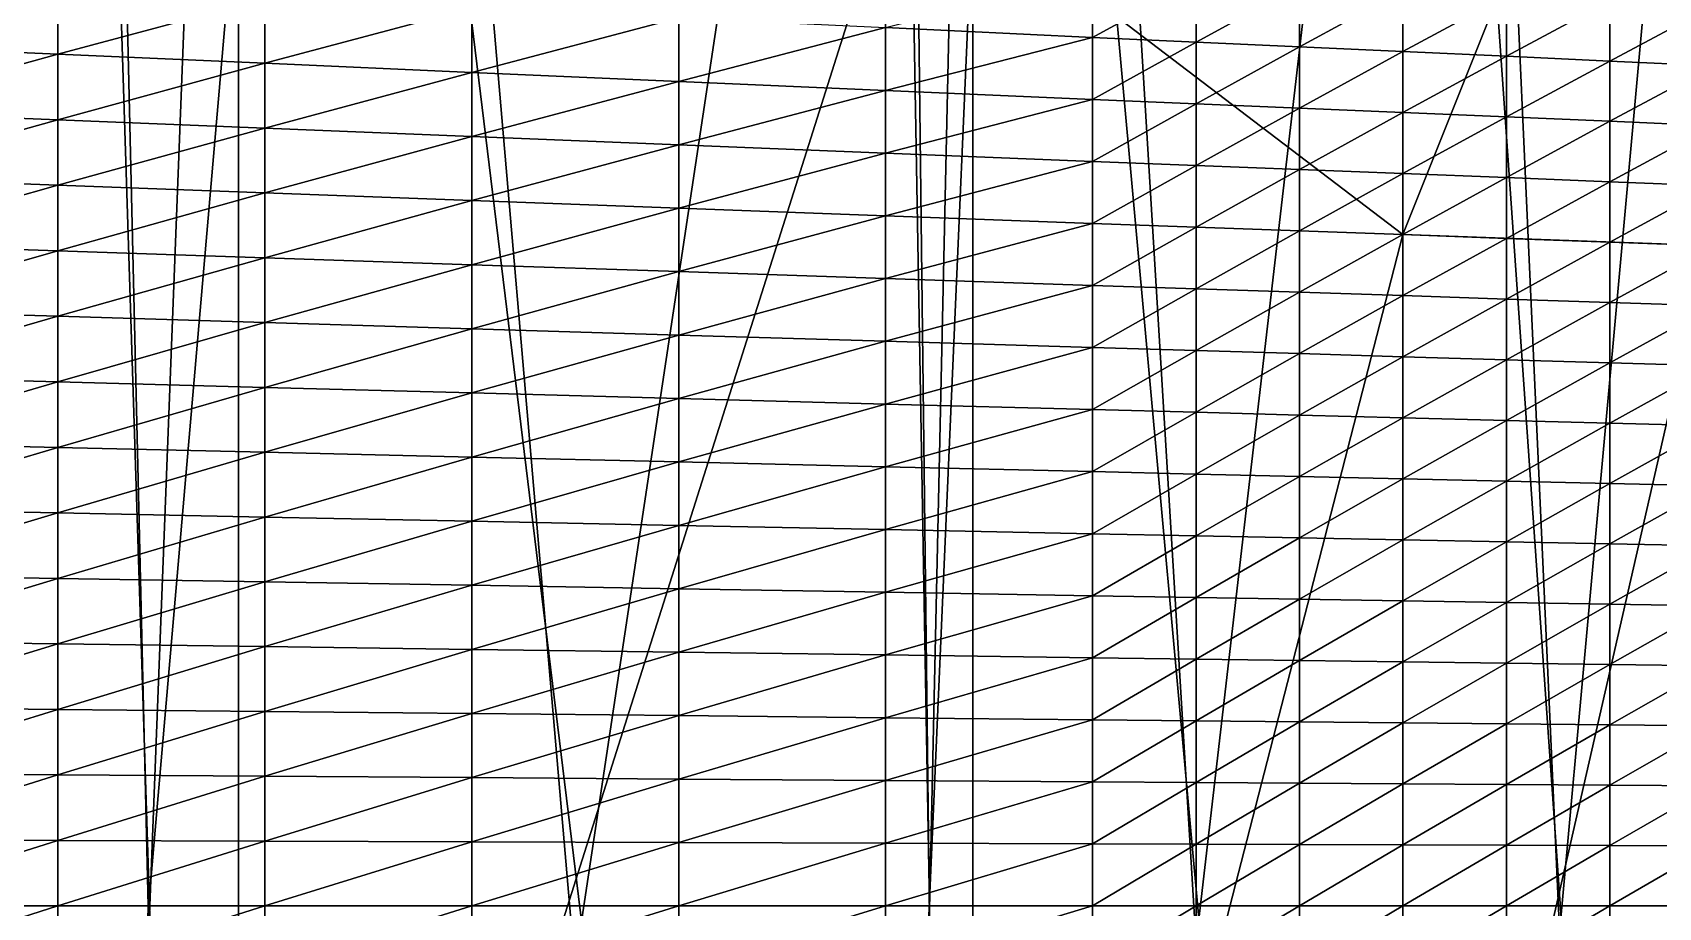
# Model space of a CAD drawing. Header units: metres. Extents: x -3 to 177, y -14 to 14.
# Drawn here: x 160.647 to 164.87, y -0.004 to 2.268 of the extents above; entities that cross this region are included whole.
import ezdxf

# ---------------------------------------------------------------- set-up
doc = ezdxf.new("R2010")
doc.units = ezdxf.units.M
for name, color, linetype, true_color in [('DB_1', 7, 'Continuous', 0x99866a), ('HOLD_1', 7, 'Continuous', 0xe6b85c), ('HULL', 7, 'Continuous', 0x528ba5)]:
    doc.layers.add(name, color=color, linetype=linetype, true_color=true_color)

msp = doc.modelspace()

# ---------------------------------------------------------------- linework, layer by layer
at = {"layer": 'DB_1'}
for points in [[(159.2748, 8.2029, 1.75), (159.2748, -8.2029, 1.75), (160.7125, -7.4801, 1.75)], [(159.2748, 8.2029, 1.75), (160.7125, -7.4801, 1.75), (160.7125, 7.4801, 1.75)], [(160.7125, 7.4801, 1.75), (160.7125, -7.4801, 1.75), (161.1818, -7.2574, 1.75)], [(160.7125, 7.4801, 1.75), (161.1818, -7.2574, 1.75), (161.1818, 7.2574, 1.75)], [(161.1818, 7.2574, 1.75), (161.1818, -7.2574, 1.75), (162.8625, -6.5052, 1.75)], [(161.1818, 7.2574, 1.75), (162.8625, -6.5052, 1.75), (162.8625, 6.5052, 1.75)], [(162.8625, 6.5052, 1.75), (162.8625, -6.5052, 1.75), (163.0889, -6.4095, 1.75)], [(162.8625, 6.5052, 1.75), (163.0889, -6.4095, 1.75), (163.0889, 6.4095, 1.75)], [(163.0889, 6.4095, 1.75), (163.0889, -6.4095, 1.75), (164.2063, -5.8473, 1.75)], [(163.0889, 6.4095, 1.75), (164.2063, -5.8473, 1.75), (164.2063, 5.8473, 1.75)], [(164.2063, 5.8473, 1.75), (164.2063, -5.8473, 1.75), (164.996, -5.4507, 1.75)], [(164.2063, 5.8473, 1.75), (164.996, -5.4507, 1.75), (164.996, 5.4507, 1.75)], [(163.0889, 2.5945), (164.2063, 4.0437, 0.35), (164.2063, 1.7434)], [(164.2063, 1.7434), (164.2063, 4.0437, 0.35), (164.996, 3.7205, 0.35)], [(164.2063, 1.7434), (164.996, 3.7205, 0.35), (164.996, 1.7151)], [(159.2748, -2.7993), (159.2748, 2.7993), (160.7125, 2.7221)], [(159.2748, -2.7993), (160.7125, 2.7221), (160.7125, -2.7221)], [(160.7125, -2.7221), (160.7125, 2.7221), (161.1818, 2.6969)], [(160.7125, -2.7221), (161.1818, 2.6969), (161.1818, -2.6969)], [(161.1818, -2.6969), (161.1818, 2.6969), (162.8625, 2.6067)], [(161.1818, -2.6969), (162.8625, 2.6067), (162.8625, -2.6067)], [(162.8625, -2.6067), (162.8625, 2.6067), (163.0889, 2.5945)], [(162.8625, -2.6067), (163.0889, 2.5945), (163.0889, -2.5945)], [(163.0889, -2.5945), (163.0889, 2.5945), (164.2063, 1.7434)], [(163.0889, -2.5945), (164.2063, 1.7434), (164.2063, -1.7434)], [(164.2063, -1.7434), (164.2063, 1.7434), (164.996, 1.7151)], [(164.2063, -1.7434), (164.996, 1.7151), (164.996, -1.7151)]]:
    msp.add_3dface(points, dxfattribs=at)
at = {"layer": 'HOLD_1'}
for points in [[(159.2748, 9.996, 14.6), (159.2748, -9.996, 14.6), (160.7125, -9.9959, 14.6)], [(159.2748, 9.996, 14.6), (160.7125, -9.9959, 14.6), (160.7125, 9.9959, 14.6)], [(160.7125, 9.9959, 14.6), (160.7125, -9.9959, 14.6), (161.1818, -9.9958, 14.6)], [(160.7125, 9.9959, 14.6), (161.1818, -9.9958, 14.6), (161.1818, 9.9958, 14.6)], [(161.1818, 9.9958, 14.6), (161.1818, -9.9958, 14.6), (162.8625, -9.532, 14.6)], [(161.1818, 9.9958, 14.6), (162.8625, -9.532, 14.6), (162.8625, 9.532, 14.6)], [(162.8625, 9.532, 14.6), (162.8625, -9.532, 14.6), (163.0889, -9.4477, 14.6)], [(162.8625, 9.532, 14.6), (163.0889, -9.4477, 14.6), (163.0889, 9.4477, 14.6)], [(163.0889, 9.4477, 14.6), (163.0889, -9.4477, 14.6), (164.2063, -8.935, 14.6)], [(163.0889, 9.4477, 14.6), (164.2063, -8.935, 14.6), (164.2063, 8.935, 14.6)], [(164.2063, 8.935, 14.6), (164.2063, -8.935, 14.6), (164.996, -8.545, 14.6)], [(164.2063, 8.935, 14.6), (164.996, -8.545, 14.6), (164.996, 8.545, 14.6)], [(159.2748, -6.8977, 1.75), (159.2748, 6.8977, 1.75), (160.7125, 6.1748, 1.75)], [(159.2748, -6.8977, 1.75), (160.7125, 6.1748, 1.75), (160.7125, -6.1748, 1.75)], [(160.7125, -6.1748, 1.75), (160.7125, 6.1748, 1.75), (161.1818, 5.9522, 1.75)], [(160.7125, -6.1748, 1.75), (161.1818, 5.9522, 1.75), (161.1818, -5.9522, 1.75)], [(161.1818, -5.9522, 1.75), (161.1818, 5.9522, 1.75), (162.8625, 5.2001, 1.75)], [(161.1818, -5.9522, 1.75), (162.8625, 5.2001, 1.75), (162.8625, -5.2001, 1.75)], [(162.8625, -5.2001, 1.75), (162.8625, 5.2001, 1.75), (163.0889, 5.1044, 1.75)], [(162.8625, -5.2001, 1.75), (163.0889, 5.1044, 1.75), (163.0889, -5.1044, 1.75)], [(163.0889, -5.1044, 1.75), (163.0889, 5.1044, 1.75), (164.2063, 4.5422, 1.75)], [(163.0889, -5.1044, 1.75), (164.2063, 4.5422, 1.75), (164.2063, -4.5422, 1.75)], [(164.2063, -4.5422, 1.75), (164.2063, 4.5422, 1.75), (164.996, 4.1456, 1.75)], [(164.2063, -4.5422, 1.75), (164.996, 4.1456, 1.75), (164.996, -4.1456, 1.75)]]:
    msp.add_3dface(points, dxfattribs=at)
at = {"layer": 'HULL'}
for points in [[(162.8625, 2.2809), (163.4, 2.4167), (163.4, 2.2556)], [(163.4, 2.2556), (163.4, 2.4167), (163.6687, 2.4035, 0.0023)], [(160.175, 2.2352), (160.175, 2.4071), (160.7125, 2.3818)], [(160.175, 2.2352), (160.7125, 2.3818), (160.7125, 2.2117)], [(160.7125, 2.2117), (160.7125, 2.3818), (161.25, 2.3566)], [(163.4, 2.2556), (163.6687, 2.4035, 0.0023), (163.6687, 2.2433, 0.0013)], [(163.6687, 2.2433, 0.0013), (163.6687, 2.4035, 0.0023), (163.9375, 2.3903, 0.0046)], [(163.6687, 2.2433, 0.0013), (163.9375, 2.3903, 0.0046), (163.9375, 2.231, 0.0026)], [(163.9375, 2.231, 0.0026), (163.9375, 2.3903, 0.0046), (164.2063, 2.3772, 0.007)], [(163.9375, 2.231, 0.0026), (164.2063, 2.3772, 0.007), (164.2063, 2.2187, 0.0039)], [(164.2063, 2.2187, 0.0039), (164.2063, 2.3772, 0.007), (164.475, 2.364, 0.0093)], [(160.7125, 2.2117), (161.25, 2.3566), (161.25, 2.1883)], [(161.25, 2.1883), (161.25, 2.3566), (161.7875, 2.3314)], [(161.25, 2.1883), (161.7875, 2.3314), (161.7875, 2.1648)], [(161.7875, 2.1648), (161.7875, 2.3314), (162.325, 2.3061)], [(164.2063, 2.2187, 0.0039), (164.475, 2.364, 0.0093), (164.475, 2.2065, 0.0053)], [(164.475, 2.2065, 0.0053), (164.475, 2.364, 0.0093), (164.7438, 2.3508, 0.0116)], [(164.475, 2.2065, 0.0053), (164.7438, 2.3508, 0.0116), (164.7438, 2.1942, 0.0066)], [(164.7438, 2.1942, 0.0066), (164.7438, 2.3508, 0.0116), (165.0125, 2.3376, 0.0139)], [(164.7438, 2.1942, 0.0066), (165.0125, 2.3376, 0.0139), (165.0125, 2.1819, 0.0079)], [(161.7875, 2.1648), (162.325, 2.3061), (162.325, 2.1414)], [(162.325, 2.1414), (162.325, 2.3061), (162.8625, 2.2809)], [(162.325, 2.1414), (162.8625, 2.2809), (162.8625, 2.1179)], [(162.8625, 2.1179), (162.8625, 2.2809), (163.4, 2.2556)], [(162.8625, 2.1179), (163.4, 2.2556), (163.4, 2.0945)], [(163.4, 2.0945), (163.4, 2.2556), (163.6687, 2.2433, 0.0013)], [(163.4, 2.0945), (163.6687, 2.2433, 0.0013), (163.6687, 2.0831, 0.0003)], [(163.6687, 2.0831, 0.0003), (163.6687, 2.2433, 0.0013), (163.9375, 2.231, 0.0026)], [(160.175, 2.0632), (160.175, 2.2352), (160.7125, 2.2117)], [(160.175, 2.0632), (160.7125, 2.2117), (160.7125, 2.0416)], [(160.7125, 2.0416), (160.7125, 2.2117), (161.25, 2.1883)], [(163.6687, 2.0831, 0.0003), (163.9375, 2.231, 0.0026), (163.9375, 2.0717, 0.0006)], [(163.9375, 2.0717, 0.0006), (163.9375, 2.231, 0.0026), (164.2063, 2.2187, 0.0039)], [(163.9375, 2.0717, 0.0006), (164.2063, 2.2187, 0.0039), (164.2063, 2.0603, 0.0009)], [(164.2063, 2.0603, 0.0009), (164.2063, 2.2187, 0.0039), (164.475, 2.2065, 0.0053)], [(164.2063, 2.0603, 0.0009), (164.475, 2.2065, 0.0053), (164.475, 2.049, 0.0012)], [(164.475, 2.049, 0.0012), (164.475, 2.2065, 0.0053), (164.7438, 2.1942, 0.0066)], [(160.7125, 2.0416), (161.25, 2.1883), (161.25, 2.0199)], [(161.25, 2.0199), (161.25, 2.1883), (161.7875, 2.1648)], [(161.25, 2.0199), (161.7875, 2.1648), (161.7875, 1.9983)], [(161.7875, 1.9983), (161.7875, 2.1648), (162.325, 2.1414)], [(164.475, 2.049, 0.0012), (164.7438, 2.1942, 0.0066), (164.7438, 2.0376, 0.0015)], [(164.7438, 2.0376, 0.0015), (164.7438, 2.1942, 0.0066), (165.0125, 2.1819, 0.0079)], [(164.7438, 2.0376, 0.0015), (165.0125, 2.1819, 0.0079), (165.0125, 2.0262, 0.0018)], [(161.7875, 1.9983), (162.325, 2.1414), (162.325, 1.9767)], [(162.325, 1.9767), (162.325, 2.1414), (162.8625, 2.1179)], [(162.325, 1.9767), (162.8625, 2.1179), (162.8625, 1.955)], [(162.8625, 1.955), (162.8625, 2.1179), (163.4, 2.0945)], [(162.8625, 1.955), (163.4, 2.0945), (163.4, 1.9334)], [(163.4, 1.9334), (163.4, 2.0945), (163.6687, 2.0831, 0.0003)], [(163.4, 1.9334), (163.6687, 2.0831, 0.0003), (163.6687, 1.9229, 0)], [(163.6687, 1.9229, 0), (163.6687, 2.0831, 0.0003), (163.9375, 2.0717, 0.0006)], [(163.6687, 1.9229, 0), (163.9375, 2.0717, 0.0006), (163.9375, 1.9124, 0.0001)], [(163.9375, 1.9124, 0.0001), (163.9375, 2.0717, 0.0006), (164.2063, 2.0603, 0.0009)], [(160.175, 1.8913), (160.175, 2.0632), (160.7125, 2.0416)], [(160.175, 1.8913), (160.7125, 2.0416), (160.7125, 1.8715)], [(160.7125, 1.8715), (160.7125, 2.0416), (161.25, 2.0199)], [(163.9375, 1.9124, 0.0001), (164.2063, 2.0603, 0.0009), (164.2063, 1.9019, 0.0001)], [(164.2063, 1.9019, 0.0001), (164.2063, 2.0603, 0.0009), (164.475, 2.049, 0.0012)], [(164.2063, 1.9019, 0.0001), (164.475, 2.049, 0.0012), (164.475, 1.8914, 0.0002)], [(164.475, 1.8914, 0.0002), (164.475, 2.049, 0.0012), (164.7438, 2.0376, 0.0015)], [(164.475, 1.8914, 0.0002), (164.7438, 2.0376, 0.0015), (164.7438, 1.8808, 0.0002)], [(164.7438, 1.8808, 0.0002), (164.7438, 2.0376, 0.0015), (165.0125, 2.0262, 0.0018)], [(160.7125, 1.8715), (161.25, 2.0199), (161.25, 1.8516)], [(161.25, 1.8516), (161.25, 2.0199), (161.7875, 1.9983)], [(161.25, 1.8516), (161.7875, 1.9983), (161.7875, 1.8318)], [(161.7875, 1.8318), (161.7875, 1.9983), (162.325, 1.9767)], [(164.7438, 1.8808, 0.0002), (165.0125, 2.0262, 0.0018), (165.0125, 1.8703, 0.0002)], [(161.7875, 1.8318), (162.325, 1.9767), (162.325, 1.8119)], [(162.325, 1.8119), (162.325, 1.9767), (162.8625, 1.955)], [(162.325, 1.8119), (162.8625, 1.955), (162.8625, 1.7921)], [(162.8625, 1.7921), (162.8625, 1.955), (163.4, 1.9334)], [(162.8625, 1.7921), (163.4, 1.9334), (163.4, 1.7723)], [(163.4, 1.7723), (163.4, 1.9334), (163.6687, 1.9229, 0)], [(163.4, 1.7723), (163.6687, 1.9229, 0), (163.6687, 1.7626)], [(163.6687, 1.7626), (163.6687, 1.9229, 0), (163.9375, 1.9124, 0.0001)], [(163.6687, 1.7626), (163.9375, 1.9124, 0.0001), (163.9375, 1.753)], [(163.9375, 1.753), (163.9375, 1.9124, 0.0001), (164.2063, 1.9019, 0.0001)], [(163.9375, 1.753), (164.2063, 1.9019, 0.0001), (164.2063, 1.7434)], [(164.2063, 1.7434), (164.2063, 1.9019, 0.0001), (164.475, 1.8914, 0.0002)], [(160.175, 1.7194), (160.175, 1.8913), (160.7125, 1.8715)], [(160.175, 1.7194), (160.7125, 1.8715), (160.7125, 1.7013)], [(160.7125, 1.7013), (160.7125, 1.8715), (161.25, 1.8516)], [(164.2063, 1.7434), (164.475, 1.8914, 0.0002), (164.475, 1.7337)], [(164.475, 1.7337), (164.475, 1.8914, 0.0002), (164.7438, 1.8808, 0.0002)], [(164.475, 1.7337), (164.7438, 1.8808, 0.0002), (164.7438, 1.7241)], [(164.7438, 1.7241), (164.7438, 1.8808, 0.0002), (165.0125, 1.8703, 0.0002)], [(164.7438, 1.7241), (165.0125, 1.8703, 0.0002), (165.0125, 1.7145)], [(160.7125, 1.7013), (161.25, 1.8516), (161.25, 1.6833)], [(161.25, 1.6833), (161.25, 1.8516), (161.7875, 1.8318)], [(161.25, 1.6833), (161.7875, 1.8318), (161.7875, 1.6653)], [(161.7875, 1.6653), (161.7875, 1.8318), (162.325, 1.8119)], [(161.7875, 1.6653), (162.325, 1.8119), (162.325, 1.6472)], [(162.325, 1.6472), (162.325, 1.8119), (162.8625, 1.7921)], [(162.325, 1.6472), (162.8625, 1.7921), (162.8625, 1.6292)], [(162.8625, 1.6292), (162.8625, 1.7921), (163.4, 1.7723)], [(162.8625, 1.6292), (163.4, 1.7723), (163.4, 1.6111)], [(163.4, 1.6111), (163.4, 1.7723), (163.6687, 1.7626)], [(163.4, 1.6111), (163.6687, 1.7626), (163.6687, 1.6024)], [(163.6687, 1.6024), (163.6687, 1.7626), (163.9375, 1.753)], [(163.6687, 1.6024), (163.9375, 1.753), (163.9375, 1.5936)], [(163.9375, 1.5936), (163.9375, 1.753), (164.2063, 1.7434)], [(163.9375, 1.5936), (164.2063, 1.7434), (164.2063, 1.5849)], [(164.2063, 1.5849), (164.2063, 1.7434), (164.475, 1.7337)], [(164.2063, 1.5849), (164.475, 1.7337), (164.475, 1.5761)], [(164.475, 1.5761), (164.475, 1.7337), (164.7438, 1.7241)], [(160.175, 1.5474), (160.175, 1.7194), (160.7125, 1.7013)], [(160.175, 1.5474), (160.7125, 1.7013), (160.7125, 1.5312)], [(160.7125, 1.5312), (160.7125, 1.7013), (161.25, 1.6833)], [(164.475, 1.5761), (164.7438, 1.7241), (164.7438, 1.5674)], [(164.7438, 1.5674), (164.7438, 1.7241), (165.0125, 1.7145)], [(164.7438, 1.5674), (165.0125, 1.7145), (165.0125, 1.5586)], [(160.7125, 1.5312), (161.25, 1.6833), (161.25, 1.515)], [(161.25, 1.515), (161.25, 1.6833), (161.7875, 1.6653)], [(161.25, 1.515), (161.7875, 1.6653), (161.7875, 1.4987)], [(161.7875, 1.4987), (161.7875, 1.6653), (162.325, 1.6472)], [(161.7875, 1.4987), (162.325, 1.6472), (162.325, 1.4825)], [(162.325, 1.4825), (162.325, 1.6472), (162.8625, 1.6292)], [(162.325, 1.4825), (162.8625, 1.6292), (162.8625, 1.4663)], [(162.8625, 1.4663), (162.8625, 1.6292), (163.4, 1.6111)], [(162.8625, 1.4663), (163.4, 1.6111), (163.4, 1.45)], [(163.4, 1.45), (163.4, 1.6111), (163.6687, 1.6024)], [(163.4, 1.45), (163.6687, 1.6024), (163.6687, 1.4422)], [(163.6687, 1.4422), (163.6687, 1.6024), (163.9375, 1.5936)], [(163.6687, 1.4422), (163.9375, 1.5936), (163.9375, 1.4343)], [(163.9375, 1.4343), (163.9375, 1.5936), (164.2063, 1.5849)], [(163.9375, 1.4343), (164.2063, 1.5849), (164.2063, 1.4264)], [(164.2063, 1.4264), (164.2063, 1.5849), (164.475, 1.5761)], [(164.2063, 1.4264), (164.475, 1.5761), (164.475, 1.4185)], [(164.475, 1.4185), (164.475, 1.5761), (164.7438, 1.5674)], [(164.475, 1.4185), (164.7438, 1.5674), (164.7438, 1.4106)], [(164.7438, 1.4106), (164.7438, 1.5674), (165.0125, 1.5586)], [(160.175, 1.3755), (160.175, 1.5474), (160.7125, 1.5312)], [(160.175, 1.3755), (160.7125, 1.5312), (160.7125, 1.3611)], [(160.7125, 1.3611), (160.7125, 1.5312), (161.25, 1.515)], [(164.7438, 1.4106), (165.0125, 1.5586), (165.0125, 1.4028)], [(160.7125, 1.3611), (161.25, 1.515), (161.25, 1.3466)], [(161.25, 1.3466), (161.25, 1.515), (161.7875, 1.4987)], [(161.25, 1.3466), (161.7875, 1.4987), (161.7875, 1.3322)], [(161.7875, 1.3322), (161.7875, 1.4987), (162.325, 1.4825)], [(161.7875, 1.3322), (162.325, 1.4825), (162.325, 1.3178)], [(162.325, 1.3178), (162.325, 1.4825), (162.8625, 1.4663)], [(162.325, 1.3178), (162.8625, 1.4663), (162.8625, 1.3033)], [(162.8625, 1.3033), (162.8625, 1.4663), (163.4, 1.45)], [(162.8625, 1.3033), (163.4, 1.45), (163.4, 1.2889)], [(163.4, 1.2889), (163.4, 1.45), (163.6687, 1.4422)], [(163.4, 1.2889), (163.6687, 1.4422), (163.6687, 1.2819)], [(163.6687, 1.2819), (163.6687, 1.4422), (163.9375, 1.4343)], [(163.6687, 1.2819), (163.9375, 1.4343), (163.9375, 1.2749)], [(163.9375, 1.2749), (163.9375, 1.4343), (164.2063, 1.4264)], [(163.9375, 1.2749), (164.2063, 1.4264), (164.2063, 1.2679)], [(164.2063, 1.2679), (164.2063, 1.4264), (164.475, 1.4185)], [(164.2063, 1.2679), (164.475, 1.4185), (164.475, 1.2609)], [(164.475, 1.2609), (164.475, 1.4185), (164.7438, 1.4106)], [(164.475, 1.2609), (164.7438, 1.4106), (164.7438, 1.2539)], [(164.7438, 1.2539), (164.7438, 1.4106), (165.0125, 1.4028)], [(164.7438, 1.2539), (165.0125, 1.4028), (165.0125, 1.2469)], [(160.175, 1.2035), (160.175, 1.3755), (160.7125, 1.3611)], [(160.175, 1.2035), (160.7125, 1.3611), (160.7125, 1.1909)], [(160.7125, 1.1909), (160.7125, 1.3611), (161.25, 1.3466)], [(160.7125, 1.1909), (161.25, 1.3466), (161.25, 1.1783)], [(161.25, 1.1783), (161.25, 1.3466), (161.7875, 1.3322)], [(161.25, 1.1783), (161.7875, 1.3322), (161.7875, 1.1657)], [(161.7875, 1.1657), (161.7875, 1.3322), (162.325, 1.3178)], [(161.7875, 1.1657), (162.325, 1.3178), (162.325, 1.1531)], [(162.325, 1.1531), (162.325, 1.3178), (162.8625, 1.3033)], [(162.325, 1.1531), (162.8625, 1.3033), (162.8625, 1.1404)], [(162.8625, 1.1404), (162.8625, 1.3033), (163.4, 1.2889)], [(162.8625, 1.1404), (163.4, 1.2889), (163.4, 1.1278)], [(163.4, 1.1278), (163.4, 1.2889), (163.6687, 1.2819)], [(163.4, 1.1278), (163.6687, 1.2819), (163.6687, 1.1217)], [(163.6687, 1.1217), (163.6687, 1.2819), (163.9375, 1.2749)], [(163.6687, 1.1217), (163.9375, 1.2749), (163.9375, 1.1155)], [(163.9375, 1.1155), (163.9375, 1.2749), (164.2063, 1.2679)], [(163.9375, 1.1155), (164.2063, 1.2679), (164.2063, 1.1094)], [(164.2063, 1.1094), (164.2063, 1.2679), (164.475, 1.2609)], [(164.2063, 1.1094), (164.475, 1.2609), (164.475, 1.1033)], [(164.475, 1.1033), (164.475, 1.2609), (164.7438, 1.2539)], [(164.475, 1.1033), (164.7438, 1.2539), (164.7438, 1.0972)], [(164.7438, 1.0972), (164.7438, 1.2539), (165.0125, 1.2469)], [(164.7438, 1.0972), (165.0125, 1.2469), (165.0125, 1.091)], [(160.175, 1.0316), (160.175, 1.2035), (160.7125, 1.1909)], [(160.175, 1.0316), (160.7125, 1.1909), (160.7125, 1.0208)], [(160.7125, 1.0208), (160.7125, 1.1909), (161.25, 1.1783)], [(160.7125, 1.0208), (161.25, 1.1783), (161.25, 1.01)], [(161.25, 1.01), (161.25, 1.1783), (161.7875, 1.1657)], [(161.25, 1.01), (161.7875, 1.1657), (161.7875, 0.9992)], [(161.7875, 0.9992), (161.7875, 1.1657), (162.325, 1.1531)], [(161.7875, 0.9992), (162.325, 1.1531), (162.325, 0.9883)], [(162.325, 0.9883), (162.325, 1.1531), (162.8625, 1.1404)], [(162.325, 0.9883), (162.8625, 1.1404), (162.8625, 0.9775)], [(162.8625, 0.9775), (162.8625, 1.1404), (163.4, 1.1278)], [(162.8625, 0.9775), (163.4, 1.1278), (163.4, 0.9667)], [(163.4, 0.9667), (163.4, 1.1278), (163.6687, 1.1217)], [(163.4, 0.9667), (163.6687, 1.1217), (163.6687, 0.9614)], [(163.6687, 0.9614), (163.6687, 1.1217), (163.9375, 1.1155)], [(163.6687, 0.9614), (163.9375, 1.1155), (163.9375, 0.9562)], [(163.9375, 0.9562), (163.9375, 1.1155), (164.2063, 1.1094)], [(163.9375, 0.9562), (164.2063, 1.1094), (164.2063, 0.9509)], [(164.2063, 0.9509), (164.2063, 1.1094), (164.475, 1.1033)], [(164.2063, 0.9509), (164.475, 1.1033), (164.475, 0.9457)], [(164.475, 0.9457), (164.475, 1.1033), (164.7438, 1.0972)], [(164.475, 0.9457), (164.7438, 1.0972), (164.7438, 0.9404)], [(164.7438, 0.9404), (164.7438, 1.0972), (165.0125, 1.091)], [(164.7438, 0.9404), (165.0125, 1.091), (165.0125, 0.9352)], [(160.175, 0.8597), (160.175, 1.0316), (160.7125, 1.0208)], [(160.175, 0.8597), (160.7125, 1.0208), (160.7125, 0.8507)], [(160.7125, 0.8507), (160.7125, 1.0208), (161.25, 1.01)], [(160.7125, 0.8507), (161.25, 1.01), (161.25, 0.8416)], [(161.25, 0.8416), (161.25, 1.01), (161.7875, 0.9992)], [(161.25, 0.8416), (161.7875, 0.9992), (161.7875, 0.8326)], [(161.7875, 0.8326), (161.7875, 0.9992), (162.325, 0.9883)], [(161.7875, 0.8326), (162.325, 0.9883), (162.325, 0.8236)], [(162.325, 0.8236), (162.325, 0.9883), (162.8625, 0.9775)], [(162.325, 0.8236), (162.8625, 0.9775), (162.8625, 0.8146)], [(162.8625, 0.8146), (162.8625, 0.9775), (163.4, 0.9667)], [(162.8625, 0.8146), (163.4, 0.9667), (163.4, 0.8056)], [(163.4, 0.8056), (163.4, 0.9667), (163.6687, 0.9614)], [(163.4, 0.8056), (163.6687, 0.9614), (163.6687, 0.8012)], [(163.6687, 0.8012), (163.6687, 0.9614), (163.9375, 0.9562)], [(163.6687, 0.8012), (163.9375, 0.9562), (163.9375, 0.7968)], [(163.9375, 0.7968), (163.9375, 0.9562), (164.2063, 0.9509)], [(163.9375, 0.7968), (164.2063, 0.9509), (164.2063, 0.7924)], [(164.2063, 0.7924), (164.2063, 0.9509), (164.475, 0.9457)], [(164.2063, 0.7924), (164.475, 0.9457), (164.475, 0.7881)], [(164.475, 0.7881), (164.475, 0.9457), (164.7438, 0.9404)], [(164.475, 0.7881), (164.7438, 0.9404), (164.7438, 0.7837)], [(164.7438, 0.7837), (164.7438, 0.9404), (165.0125, 0.9352)], [(164.7438, 0.7837), (165.0125, 0.9352), (165.0125, 0.7793)], [(160.175, 0.6877), (160.175, 0.8597), (160.7125, 0.8507)], [(160.175, 0.6877), (160.7125, 0.8507), (160.7125, 0.6805)], [(160.7125, 0.6805), (160.7125, 0.8507), (161.25, 0.8416)], [(160.7125, 0.6805), (161.25, 0.8416), (161.25, 0.6733)], [(161.25, 0.6733), (161.25, 0.8416), (161.7875, 0.8326)], [(161.25, 0.6733), (161.7875, 0.8326), (161.7875, 0.6661)], [(161.7875, 0.6661), (161.7875, 0.8326), (162.325, 0.8236)], [(161.7875, 0.6661), (162.325, 0.8236), (162.325, 0.6589)], [(162.325, 0.6589), (162.325, 0.8236), (162.8625, 0.8146)], [(162.325, 0.6589), (162.8625, 0.8146), (162.8625, 0.6517)], [(162.8625, 0.6517), (162.8625, 0.8146), (163.4, 0.8056)], [(162.8625, 0.6517), (163.4, 0.8056), (163.4, 0.6445)], [(163.4, 0.6445), (163.4, 0.8056), (163.6687, 0.8012)], [(163.4, 0.6445), (163.6687, 0.8012), (163.6687, 0.641)], [(163.6687, 0.641), (163.6687, 0.8012), (163.9375, 0.7968)], [(163.6687, 0.641), (163.9375, 0.7968), (163.9375, 0.6375)], [(163.9375, 0.6375), (163.9375, 0.7968), (164.2063, 0.7924)], [(163.9375, 0.6375), (164.2063, 0.7924), (164.2063, 0.634)], [(164.2063, 0.634), (164.2063, 0.7924), (164.475, 0.7881)], [(164.2063, 0.634), (164.475, 0.7881), (164.475, 0.6305)], [(164.475, 0.6305), (164.475, 0.7881), (164.7438, 0.7837)], [(164.475, 0.6305), (164.7438, 0.7837), (164.7438, 0.6269)], [(164.7438, 0.6269), (164.7438, 0.7837), (165.0125, 0.7793)], [(164.7438, 0.6269), (165.0125, 0.7793), (165.0125, 0.6234)], [(160.175, 0.5158), (160.175, 0.6877), (160.7125, 0.6805)], [(160.175, 0.5158), (160.7125, 0.6805), (160.7125, 0.5104)], [(160.7125, 0.5104), (160.7125, 0.6805), (161.25, 0.6733)], [(160.7125, 0.5104), (161.25, 0.6733), (161.25, 0.505)], [(161.25, 0.505), (161.25, 0.6733), (161.7875, 0.6661)], [(161.25, 0.505), (161.7875, 0.6661), (161.7875, 0.4996)], [(161.7875, 0.4996), (161.7875, 0.6661), (162.325, 0.6589)], [(161.7875, 0.4996), (162.325, 0.6589), (162.325, 0.4942)], [(162.325, 0.4942), (162.325, 0.6589), (162.8625, 0.6517)], [(162.325, 0.4942), (162.8625, 0.6517), (162.8625, 0.4888)], [(162.8625, 0.4888), (162.8625, 0.6517), (163.4, 0.6445)], [(162.8625, 0.4888), (163.4, 0.6445), (163.4, 0.4833)], [(163.4, 0.4833), (163.4, 0.6445), (163.6687, 0.641)], [(163.4, 0.4833), (163.6687, 0.641), (163.6687, 0.4807)], [(163.6687, 0.4807), (163.6687, 0.641), (163.9375, 0.6375)], [(163.6687, 0.4807), (163.9375, 0.6375), (163.9375, 0.4781)], [(163.9375, 0.4781), (163.9375, 0.6375), (164.2063, 0.634)], [(163.9375, 0.4781), (164.2063, 0.634), (164.2063, 0.4755)], [(164.2063, 0.4755), (164.2063, 0.634), (164.475, 0.6305)], [(164.2063, 0.4755), (164.475, 0.6305), (164.475, 0.4728)], [(164.475, 0.4728), (164.475, 0.6305), (164.7438, 0.6269)], [(164.475, 0.4728), (164.7438, 0.6269), (164.7438, 0.4702)], [(164.7438, 0.4702), (164.7438, 0.6269), (165.0125, 0.6234)], [(164.7438, 0.4702), (165.0125, 0.6234), (165.0125, 0.4676)], [(160.175, 0.3439), (160.175, 0.5158), (160.7125, 0.5104)], [(160.175, 0.3439), (160.7125, 0.5104), (160.7125, 0.3403)], [(160.7125, 0.3403), (160.7125, 0.5104), (161.25, 0.505)], [(160.7125, 0.3403), (161.25, 0.505), (161.25, 0.3367)], [(161.25, 0.3367), (161.25, 0.505), (161.7875, 0.4996)], [(161.25, 0.3367), (161.7875, 0.4996), (161.7875, 0.3331)], [(161.7875, 0.3331), (161.7875, 0.4996), (162.325, 0.4942)], [(161.7875, 0.3331), (162.325, 0.4942), (162.325, 0.3294)], [(162.325, 0.3294), (162.325, 0.4942), (162.8625, 0.4888)], [(162.325, 0.3294), (162.8625, 0.4888), (162.8625, 0.3258)], [(162.8625, 0.3258), (162.8625, 0.4888), (163.4, 0.4833)], [(162.8625, 0.3258), (163.4, 0.4833), (163.4, 0.3222)], [(163.4, 0.3222), (163.4, 0.4833), (163.6687, 0.4807)], [(163.4, 0.3222), (163.6687, 0.4807), (163.6687, 0.3205)], [(163.6687, 0.3205), (163.6687, 0.4807), (163.9375, 0.4781)], [(163.6687, 0.3205), (163.9375, 0.4781), (163.9375, 0.3187)], [(163.9375, 0.3187), (163.9375, 0.4781), (164.2063, 0.4755)], [(163.9375, 0.3187), (164.2063, 0.4755), (164.2063, 0.317)], [(164.2063, 0.317), (164.2063, 0.4755), (164.475, 0.4728)], [(164.2063, 0.317), (164.475, 0.4728), (164.475, 0.3152)], [(164.475, 0.3152), (164.475, 0.4728), (164.7438, 0.4702)], [(164.475, 0.3152), (164.7438, 0.4702), (164.7438, 0.3135)], [(164.7438, 0.3135), (164.7438, 0.4702), (165.0125, 0.4676)], [(164.7438, 0.3135), (165.0125, 0.4676), (165.0125, 0.3117)], [(160.175, 0.1719), (160.175, 0.3439), (160.7125, 0.3403)], [(160.175, 0.1719), (160.7125, 0.3403), (160.7125, 0.1701)], [(160.7125, 0.1701), (160.7125, 0.3403), (161.25, 0.3367)], [(160.7125, 0.1701), (161.25, 0.3367), (161.25, 0.1683)], [(161.25, 0.1683), (161.25, 0.3367), (161.7875, 0.3331)], [(161.25, 0.1683), (161.7875, 0.3331), (161.7875, 0.1665)], [(161.7875, 0.1665), (161.7875, 0.3331), (162.325, 0.3294)], [(161.7875, 0.1665), (162.325, 0.3294), (162.325, 0.1647)], [(162.325, 0.1647), (162.325, 0.3294), (162.8625, 0.3258)], [(162.325, 0.1647), (162.8625, 0.3258), (162.8625, 0.1629)], [(162.8625, 0.1629), (162.8625, 0.3258), (163.4, 0.3222)], [(162.8625, 0.1629), (163.4, 0.3222), (163.4, 0.1611)], [(163.4, 0.1611), (163.4, 0.3222), (163.6687, 0.3205)], [(163.4, 0.1611), (163.6687, 0.3205), (163.6687, 0.1602)], [(163.6687, 0.1602), (163.6687, 0.3205), (163.9375, 0.3187)], [(163.6687, 0.1602), (163.9375, 0.3187), (163.9375, 0.1594)], [(163.9375, 0.1594), (163.9375, 0.3187), (164.2063, 0.317)], [(163.9375, 0.1594), (164.2063, 0.317), (164.2063, 0.1585)], [(164.2063, 0.1585), (164.2063, 0.317), (164.475, 0.3152)], [(164.2063, 0.1585), (164.475, 0.3152), (164.475, 0.1576)], [(164.475, 0.1576), (164.475, 0.3152), (164.7438, 0.3135)], [(164.475, 0.1576), (164.7438, 0.3135), (164.7438, 0.1567)], [(164.7438, 0.1567), (164.7438, 0.3135), (165.0125, 0.3117)], [(164.7438, 0.1567), (165.0125, 0.3117), (165.0125, 0.1559)], [(160.175, 0), (160.175, 0.1719), (160.7125, 0.1701)], [(160.175, 0), (160.7125, 0.1701), (160.7125, 0)], [(160.7125, 0), (160.7125, 0.1701), (161.25, 0.1683)], [(160.7125, 0), (161.25, 0.1683), (161.25, 0)], [(161.25, 0), (161.25, 0.1683), (161.7875, 0.1665)], [(161.25, 0), (161.7875, 0.1665), (161.7875, 0)], [(161.7875, 0), (161.7875, 0.1665), (162.325, 0.1647)], [(161.7875, 0), (162.325, 0.1647), (162.325, 0)], [(162.325, 0), (162.325, 0.1647), (162.8625, 0.1629)], [(162.325, 0), (162.8625, 0.1629), (162.8625, 0)], [(162.8625, 0), (162.8625, 0.1629), (163.4, 0.1611)], [(162.8625, 0), (163.4, 0.1611), (163.4, 0)], [(163.4, 0), (163.4, 0.1611), (163.6687, 0.1602)], [(163.4, 0), (163.6687, 0.1602), (163.6687, 0)], [(163.6687, 0), (163.6687, 0.1602), (163.9375, 0.1594)], [(163.6687, 0), (163.9375, 0.1594), (163.9375, 0)], [(163.9375, 0), (163.9375, 0.1594), (164.2063, 0.1585)], [(163.9375, 0), (164.2063, 0.1585), (164.2063, 0)], [(164.2063, 0), (164.2063, 0.1585), (164.475, 0.1576)], [(164.2063, 0), (164.475, 0.1576), (164.475, 0)], [(164.475, 0), (164.475, 0.1576), (164.7438, 0.1567)], [(164.475, 0), (164.7438, 0.1567), (164.7438, 0)], [(164.7438, 0), (164.7438, 0.1567), (165.0125, 0.1559)], [(164.7438, 0), (165.0125, 0.1559), (165.0125, 0)], [(160.175, -0.1719), (160.175, 0), (160.7125, 0)], [(160.175, -0.1719), (160.7125, 0), (160.7125, -0.1701)], [(160.7125, -0.1701), (160.7125, 0), (161.25, 0)], [(160.7125, -0.1701), (161.25, 0), (161.25, -0.1683)], [(161.25, -0.1683), (161.25, 0), (161.7875, 0)], [(161.25, -0.1683), (161.7875, 0), (161.7875, -0.1665)], [(161.7875, -0.1665), (161.7875, 0), (162.325, 0)], [(161.7875, -0.1665), (162.325, 0), (162.325, -0.1647)], [(162.325, -0.1647), (162.325, 0), (162.8625, 0)], [(162.325, -0.1647), (162.8625, 0), (162.8625, -0.1629)], [(162.8625, -0.1629), (162.8625, 0), (163.4, 0)], [(162.8625, -0.1629), (163.4, 0), (163.4, -0.1611)], [(163.4, -0.1611), (163.4, 0), (163.6687, 0)], [(163.4, -0.1611), (163.6687, 0), (163.6687, -0.1602)], [(163.6687, -0.1602), (163.6687, 0), (163.9375, 0)], [(163.6687, -0.1602), (163.9375, 0), (163.9375, -0.1594)], [(163.9375, -0.1594), (163.9375, 0), (164.2063, 0)], [(163.9375, -0.1594), (164.2063, 0), (164.2063, -0.1585)], [(164.2063, -0.1585), (164.2063, 0), (164.475, 0)], [(164.2063, -0.1585), (164.475, 0), (164.475, -0.1576)], [(164.475, -0.1576), (164.475, 0), (164.7438, 0)], [(164.475, -0.1576), (164.7438, 0), (164.7438, -0.1567)], [(164.7438, -0.1567), (164.7438, 0), (165.0125, 0)], [(164.7438, -0.1567), (165.0125, 0), (165.0125, -0.1559)]]:
    msp.add_3dface(points, dxfattribs=at)

doc.saveas('drawing.dxf')
